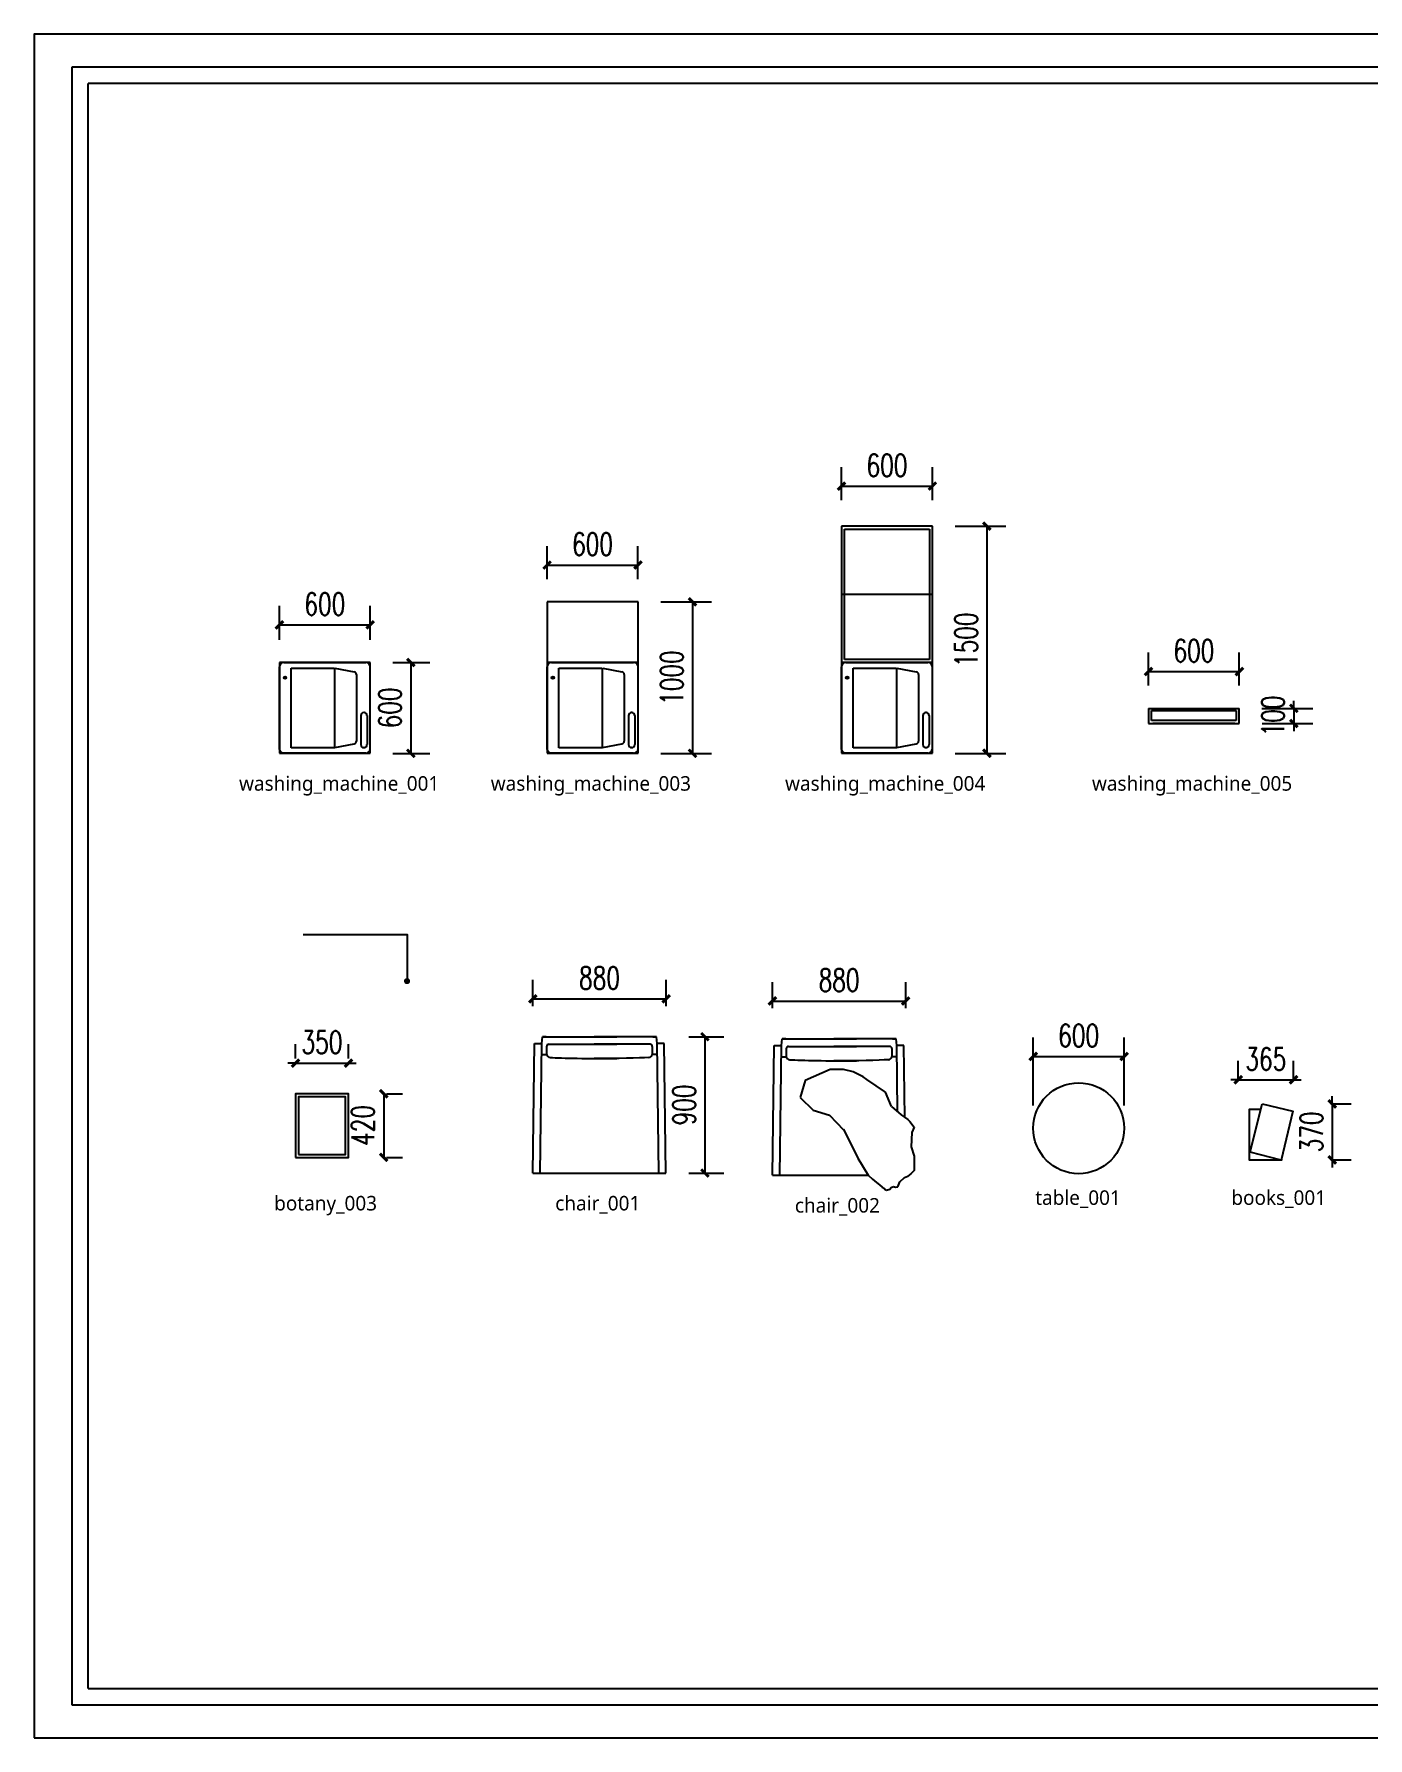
# Model space of a CAD drawing. Extents: x 96704 to 336282, y 34580 to 122302.
# Drawn here: x 118208 to 127016, y 56699 to 67947 of the extents above; entities that cross this region are included whole.
import ezdxf

# ---------------------------------------------------------------- set-up
doc = ezdxf.new("R2010")
doc.units = 0
doc.header["$LTSCALE"] = 1000
doc.header["$MEASUREMENT"] = 0
doc.linetypes.add('DASHED', pattern=[0.75, 0.5, -0.25])
for name, color, linetype in [('A-WINDOW-门窗', 153, 'Continuous'), ('DIM_SYMB', 3, 'Continuous'), ('PM-家具', 146, 'Continuous'), ('PUB_DIM', 3, 'Continuous')]:
    doc.layers.add(name, color=color, linetype=linetype)
doc.styles.add('_TCH_DIM_T3', font='SIMPLEX', dxfattribs={"width": 0.705882, "bigfont": 'GBCBIG'})
doc.styles.get("Standard").update_dxf_attribs({"font": 'gbenor.shx', "bigfont": 'gbcbig.shx'})
doc.dimstyles.new('_TCH_ARCH&&50', dxfattribs={"dimtxt": 148.75, "dimasz": 50, "dimexe": 125, "dimexo": 150, "dimgap": 63.125, "dimtad": 1, "dimdec": 0, "dimzin": 0, "dimdsep": 46, "dimtxsty": '_TCH_DIM_T3', "dimblk": 'ARCHTICK', "dimcen": 0.09, "dimclrt": 7, "dimazin": 2, "dimtfac": 1, "dimtdec": 0, "dimtix": 1, "dimtmove": 2, "dimatfit": 3, "dimfxl": 50, "dimtolj": 1, "dimtzin": 0, "dimarcsym": 0})

# ---------------------------------------------------------------- blocks, each defined once
blk = doc.blocks.new('阳台图框')
at = {"color": 251}
for p, q in [((25027, 17757), (372, 17757)), ((372, 17757), (372, 493)), ((372, 493), (25027, 493))]:
    blk.add_line(p, q, dxfattribs=at)
for p, q in [((24853, 17583), (546, 17583)), ((546, 667), (546, 17583)), ((546, 667), (24853, 667))]:
    blk.add_line(p, q)
blk.add_lwpolyline([(-25, 145), (25375, 145), (25375, 18105), (-25, 18105)], close=True)
blk = doc.blocks.new('_ArchTick')
at = {"color": 0, "linetype": 'ByBlock', "const_width": 0.4}
blk.add_lwpolyline([(-0.5, -0.5), (0.5, 0.5)], dxfattribs=at)
blk = doc.blocks.new('*D56')
at = {"layer": 'Defpoints', "color": 0, "transparency": 16777216}
for p in [(120428, 64047), (119828, 63799), (120428, 63799)]:
    blk.add_point(p, dxfattribs=at)
at = {"layer": 'PM-家具', "color": 0, "lineweight": -2, "transparency": 16777216}
for p, q in [((119828, 63949), (119828, 64172)), ((120428, 63949), (120428, 64172)), ((119828, 64047), (120428, 64047))]:
    blk.add_line(p, q, dxfattribs=at)
at = {"layer": 'PM-家具', "color": 0, "lineweight": -2, "transparency": 16777216, "xscale": 50, "yscale": 50, "zscale": 50, "rotation": 180}
blk.add_blockref('_ArchTick', (119828, 64047), dxfattribs=at)
at = {"layer": 'PM-家具', "color": 0, "lineweight": -2, "transparency": 16777216, "xscale": 50, "yscale": 50, "zscale": 50}
blk.add_blockref('_ArchTick', (120428, 64047), dxfattribs=at)
at = {"layer": 'PM-家具', "color": 7, "transparency": 16777216, "insert": (120128, 64184), "char_height": 148.8, "attachment_point": 5, "style": '_TCH_DIM_T3'}
blk.add_mtext('\\A1;600', dxfattribs=at)
blk = doc.blocks.new('*D57')
at = {"layer": 'Defpoints', "color": 0, "transparency": 16777216}
for p in [(120428, 63799), (120428, 63199), (120696, 63199)]:
    blk.add_point(p, dxfattribs=at)
at = {"layer": 'PM-家具', "color": 0, "lineweight": -2, "transparency": 16777216}
for p, q in [((120578, 63799), (120821, 63799)), ((120696, 63799), (120696, 63199)), ((120578, 63199), (120821, 63199))]:
    blk.add_line(p, q, dxfattribs=at)
at = {"layer": 'PM-家具', "color": 0, "lineweight": -2, "transparency": 16777216, "xscale": 50, "yscale": 50, "zscale": 50}
for p, rotation in [((120696, 63799), 90), ((120696, 63199), 270)]:
    blk.add_blockref('_ArchTick', p, dxfattribs=dict(at, rotation=rotation))
at = {"layer": 'PM-家具', "color": 7, "transparency": 16777216, "insert": (120558, 63499), "char_height": 148.8, "attachment_point": 5, "rotation": 90, "style": '_TCH_DIM_T3'}
blk.add_mtext('\\A1;600', dxfattribs=at)
blk = doc.blocks.new('*D53')
at = {"layer": 'Defpoints', "color": 0, "transparency": 16777216}
for p in [(122196, 64442), (121596, 64199), (122196, 64199)]:
    blk.add_point(p, dxfattribs=at)
at = {"layer": 'PUB_DIM', "color": 0, "lineweight": -2, "transparency": 16777216}
for p, q in [((121596, 64349), (121596, 64567)), ((122196, 64349), (122196, 64567)), ((121596, 64442), (122196, 64442))]:
    blk.add_line(p, q, dxfattribs=at)
at = {"layer": 'PUB_DIM', "color": 0, "lineweight": -2, "transparency": 16777216, "xscale": 50, "yscale": 50, "zscale": 50, "rotation": 180}
blk.add_blockref('_ArchTick', (121596, 64442), dxfattribs=at)
at = {"layer": 'PUB_DIM', "color": 0, "lineweight": -2, "transparency": 16777216, "xscale": 50, "yscale": 50, "zscale": 50}
blk.add_blockref('_ArchTick', (122196, 64442), dxfattribs=at)
at = {"layer": 'PUB_DIM', "color": 7, "transparency": 16777216, "insert": (121896, 64580), "char_height": 148.8, "attachment_point": 5, "style": '_TCH_DIM_T3'}
blk.add_mtext('\\A1;600', dxfattribs=at)
blk = doc.blocks.new('*D16')
at = {"layer": 'Defpoints', "color": 0, "transparency": 16777216}
for p in [(122196, 64199), (122196, 63199), (122556, 63199)]:
    blk.add_point(p, dxfattribs=at)
at = {"layer": 'PM-家具', "color": 0, "lineweight": -2, "transparency": 16777216}
for p, q in [((122346, 64199), (122681, 64199)), ((122556, 64199), (122556, 63199)), ((122346, 63199), (122681, 63199))]:
    blk.add_line(p, q, dxfattribs=at)
at = {"layer": 'PM-家具', "color": 0, "lineweight": -2, "transparency": 16777216, "xscale": 50, "yscale": 50, "zscale": 50}
for p, rotation in [((122556, 64199), 90), ((122556, 63199), 270)]:
    blk.add_blockref('_ArchTick', p, dxfattribs=dict(at, rotation=rotation))
at = {"layer": 'PM-家具', "color": 7, "transparency": 16777216, "insert": (122419, 63699), "char_height": 148.8, "attachment_point": 5, "rotation": 90, "style": '_TCH_DIM_T3'}
blk.add_mtext('\\A1;1000', dxfattribs=at)
blk = doc.blocks.new('*D17')
at = {"layer": 'Defpoints', "color": 0, "transparency": 16777216}
for p in [(124140, 64963), (123540, 64720), (124140, 64720)]:
    blk.add_point(p, dxfattribs=at)
at = {"layer": 'PUB_DIM', "color": 0, "lineweight": -2, "transparency": 16777216}
for p, q in [((123540, 64870), (123540, 65088)), ((124140, 64870), (124140, 65088)), ((123540, 64963), (124140, 64963))]:
    blk.add_line(p, q, dxfattribs=at)
at = {"layer": 'PUB_DIM', "color": 0, "lineweight": -2, "transparency": 16777216, "xscale": 50, "yscale": 50, "zscale": 50, "rotation": 180}
blk.add_blockref('_ArchTick', (123540, 64963), dxfattribs=at)
at = {"layer": 'PUB_DIM', "color": 0, "lineweight": -2, "transparency": 16777216, "xscale": 50, "yscale": 50, "zscale": 50}
blk.add_blockref('_ArchTick', (124140, 64963), dxfattribs=at)
at = {"layer": 'PUB_DIM', "color": 7, "transparency": 16777216, "insert": (123840, 65100), "char_height": 148.8, "attachment_point": 5, "style": '_TCH_DIM_T3'}
blk.add_mtext('\\A1;600', dxfattribs=at)
blk = doc.blocks.new('*D18')
at = {"layer": 'Defpoints', "color": 0, "transparency": 16777216}
for p in [(124140, 64699), (124140, 63199), (124500, 63199)]:
    blk.add_point(p, dxfattribs=at)
at = {"layer": 'PUB_DIM', "color": 0, "lineweight": -2, "transparency": 16777216}
for p, q in [((124290, 64699), (124625, 64699)), ((124500, 64699), (124500, 63199)), ((124290, 63199), (124625, 63199))]:
    blk.add_line(p, q, dxfattribs=at)
at = {"layer": 'PUB_DIM', "color": 0, "lineweight": -2, "transparency": 16777216, "xscale": 50, "yscale": 50, "zscale": 50}
for p, rotation in [((124500, 64699), 90), ((124500, 63199), 270)]:
    blk.add_blockref('_ArchTick', p, dxfattribs=dict(at, rotation=rotation))
at = {"layer": 'PUB_DIM', "color": 7, "transparency": 16777216, "insert": (124363, 63949), "char_height": 148.8, "attachment_point": 5, "rotation": 90, "style": '_TCH_DIM_T3'}
blk.add_mtext('\\A1;1500', dxfattribs=at)
blk = doc.blocks.new('*D22')
at = {"layer": 'Defpoints', "color": 0, "transparency": 16777216}
for p in [(122382, 61578), (121502, 61380), (122382, 61380)]:
    blk.add_point(p, dxfattribs=at)
at = {"layer": 'PUB_DIM', "color": 0, "lineweight": -2, "transparency": 16777216}
for p, q in [((121502, 61530), (121502, 61703)), ((122382, 61530), (122382, 61703)), ((121502, 61578), (122382, 61578))]:
    blk.add_line(p, q, dxfattribs=at)
at = {"layer": 'PUB_DIM', "color": 0, "lineweight": -2, "transparency": 16777216, "xscale": 50, "yscale": 50, "zscale": 50, "rotation": 180}
blk.add_blockref('_ArchTick', (121502, 61578), dxfattribs=at)
at = {"layer": 'PUB_DIM', "color": 0, "lineweight": -2, "transparency": 16777216, "xscale": 50, "yscale": 50, "zscale": 50}
blk.add_blockref('_ArchTick', (122382, 61578), dxfattribs=at)
at = {"layer": 'PUB_DIM', "color": 7, "transparency": 16777216, "insert": (121942, 61716), "char_height": 148.8, "attachment_point": 5, "style": '_TCH_DIM_T3'}
blk.add_mtext('\\A1;880', dxfattribs=at)
blk = doc.blocks.new('*D23')
at = {"layer": 'Defpoints', "color": 0, "transparency": 16777216}
for p in [(122382, 61328), (122382, 60428), (122638, 60428)]:
    blk.add_point(p, dxfattribs=at)
at = {"layer": 'PUB_DIM', "color": 0, "lineweight": -2, "transparency": 16777216}
for p, q in [((122532, 61328), (122763, 61328)), ((122638, 61328), (122638, 60428)), ((122532, 60428), (122763, 60428))]:
    blk.add_line(p, q, dxfattribs=at)
at = {"layer": 'PUB_DIM', "color": 0, "lineweight": -2, "transparency": 16777216, "xscale": 50, "yscale": 50, "zscale": 50}
for p, rotation in [((122638, 61328), 90), ((122638, 60428), 270)]:
    blk.add_blockref('_ArchTick', p, dxfattribs=dict(at, rotation=rotation))
at = {"layer": 'PUB_DIM', "color": 7, "transparency": 16777216, "insert": (122501, 60878), "char_height": 148.8, "attachment_point": 5, "rotation": 90, "style": '_TCH_DIM_T3'}
blk.add_mtext('\\A1;900', dxfattribs=at)
blk = doc.blocks.new('*D55')
at = {"layer": 'Defpoints', "color": 0, "transparency": 16777216}
for p in [(125406, 61198), (124806, 60724), (125406, 60724)]:
    blk.add_point(p, dxfattribs=at)
at = {"layer": 'PUB_DIM', "color": 0, "lineweight": -2, "transparency": 16777216}
for p, q in [((124806, 60874), (124806, 61323)), ((125406, 60874), (125406, 61323)), ((124806, 61198), (125406, 61198))]:
    blk.add_line(p, q, dxfattribs=at)
at = {"layer": 'PUB_DIM', "color": 0, "lineweight": -2, "transparency": 16777216, "xscale": 50, "yscale": 50, "zscale": 50, "rotation": 180}
blk.add_blockref('_ArchTick', (124806, 61198), dxfattribs=at)
at = {"layer": 'PUB_DIM', "color": 0, "lineweight": -2, "transparency": 16777216, "xscale": 50, "yscale": 50, "zscale": 50}
blk.add_blockref('_ArchTick', (125406, 61198), dxfattribs=at)
at = {"layer": 'PUB_DIM', "color": 7, "transparency": 16777216, "insert": (125106, 61336), "char_height": 148.8, "attachment_point": 5, "style": '_TCH_DIM_T3'}
blk.add_mtext('\\A1;600', dxfattribs=at)
blk = doc.blocks.new('*D24')
at = {"layer": 'Defpoints', "color": 0, "transparency": 16777216}
for p in [(123964, 61564), (123084, 61366), (123964, 61366)]:
    blk.add_point(p, dxfattribs=at)
at = {"layer": 'PUB_DIM', "color": 0, "lineweight": -2, "transparency": 16777216}
for p, q in [((123084, 61516), (123084, 61689)), ((123964, 61516), (123964, 61689)), ((123084, 61564), (123964, 61564))]:
    blk.add_line(p, q, dxfattribs=at)
at = {"layer": 'PUB_DIM', "color": 0, "lineweight": -2, "transparency": 16777216, "xscale": 50, "yscale": 50, "zscale": 50, "rotation": 180}
blk.add_blockref('_ArchTick', (123084, 61564), dxfattribs=at)
at = {"layer": 'PUB_DIM', "color": 0, "lineweight": -2, "transparency": 16777216, "xscale": 50, "yscale": 50, "zscale": 50}
blk.add_blockref('_ArchTick', (123964, 61564), dxfattribs=at)
at = {"layer": 'PUB_DIM', "color": 7, "transparency": 16777216, "insert": (123524, 61702), "char_height": 148.8, "attachment_point": 5, "style": '_TCH_DIM_T3'}
blk.add_mtext('\\A1;880', dxfattribs=at)
blk = doc.blocks.new('6567678855')
at = {"linetype": 'Continuous', "ltscale": 15}
for p, q in [((-153530, -66544), (-153519, -65688)), ((-153519, -65688), (-153472, -65688)), ((-153483, -66544), (-153472, -65688)), ((-153472, -65688), (-153468, -65644)), ((-153443, -65644), (-153468, -65644)), ((-153468, -65644), (-152976, -65644)), ((-152714, -65644), (-153126, -65644)), ((-152739, -65644), (-152714, -65644)), ((-152710, -65688), (-152714, -65644)), ((-152663, -65688), (-152710, -65688)), ((-152705, -66125), (-152710, -65688)), ((-152657, -66163), (-152663, -65688)), ((-153474, -65762), (-153440, -65762)), ((-153440, -65709), (-153440, -65762)), ((-153425, -65694), (-152976, -65694)), ((-152757, -65694), (-153126, -65694)), ((-152742, -65709), (-152742, -65762)), ((-152708, -65762), (-152742, -65762)), ((-153151, -65846), (-153314, -65919)), ((-153061, -65846), (-153151, -65846)), ((-152997, -65863), (-153061, -65846)), ((-152932, -65895), (-152997, -65863)), ((-152907, -65912), (-152932, -65895)), ((-152784, -65996), (-152907, -65912)), ((-153314, -65919), (-153349, -66031)), ((-152745, -66091), (-152784, -65996)), ((-153349, -66031), (-153263, -66116)), ((-153263, -66116), (-153155, -66149)), ((-152745, -66091), (-152681, -66145)), ((-153155, -66149), (-153062, -66244)), ((-153061, -66240), (-152967, -66433)), ((-152681, -66145), (-152638, -66177)), ((-152638, -66177), (-152624, -66191)), ((-152624, -66191), (-152596, -66228)), ((-152596, -66228), (-152610, -66263)), ((-152610, -66263), (-152614, -66358)), ((-152614, -66358), (-152596, -66419)), ((-152967, -66433), (-152900, -66544)), ((-152596, -66419), (-152596, -66479)), ((-153531, -66544), (-152900, -66544)), ((-152900, -66544), (-152870, -66571)), ((-152870, -66571), (-152843, -66592)), ((-152690, -66589), (-152658, -66560)), ((-152658, -66560), (-152637, -66551)), ((-152618, -66536), (-152637, -66551)), ((-152596, -66513), (-152618, -66536)), ((-152596, -66479), (-152596, -66513)), ((-152843, -66592), (-152825, -66609)), ((-152825, -66609), (-152807, -66623)), ((-152807, -66623), (-152792, -66633)), ((-152792, -66633), (-152786, -66639)), ((-152786, -66639), (-152778, -66644)), ((-152778, -66644), (-152757, -66636)), ((-152757, -66636), (-152747, -66626)), ((-152747, -66626), (-152732, -66620)), ((-152732, -66620), (-152718, -66623)), ((-152718, -66623), (-152702, -66622)), ((-152702, -66622), (-152690, -66589))]:
    blk.add_line(p, q, dxfattribs=at)
for centre, radius, start, end in [((-153425, -65709), 15, 90, 180), ((-153413, -65755), 27.5, 195.4224, 260.8747), ((-152769, -65755), 27.5, 279.1253, 344.5776), ((-152757, -65709), 15, 0, 90)]:
    blk.add_arc(centre, radius, start, end, dxfattribs=at)
blk.add_ellipse((-152977, -65777), major_axis=(-487, 0), ratio=0.025641, start_param=0.439784, end_param=1.572194, dxfattribs=at)
at = {"linetype": 'Continuous', "ltscale": 15, "extrusion": (0, 0, -1)}
blk.add_ellipse((-153126, -65777), major_axis=(399, 0), ratio=0.031305, start_param=0.439579, end_param=1.571989, dxfattribs=at)
blk = doc.blocks.new('*D25')
at = {"layer": 'Defpoints', "color": 0, "transparency": 16777216}
for p in [(126167, 63739), (125567, 63496), (126167, 63496)]:
    blk.add_point(p, dxfattribs=at)
at = {"layer": 'PUB_DIM', "color": 0, "lineweight": -2, "transparency": 16777216}
for p, q in [((125567, 63646), (125567, 63864)), ((126167, 63646), (126167, 63864)), ((125567, 63739), (126167, 63739))]:
    blk.add_line(p, q, dxfattribs=at)
at = {"layer": 'PUB_DIM', "color": 0, "lineweight": -2, "transparency": 16777216, "xscale": 50, "yscale": 50, "zscale": 50, "rotation": 180}
blk.add_blockref('_ArchTick', (125567, 63739), dxfattribs=at)
at = {"layer": 'PUB_DIM', "color": 0, "lineweight": -2, "transparency": 16777216, "xscale": 50, "yscale": 50, "zscale": 50}
blk.add_blockref('_ArchTick', (126167, 63739), dxfattribs=at)
at = {"layer": 'PUB_DIM', "color": 7, "transparency": 16777216, "insert": (125867, 63876), "char_height": 148.8, "attachment_point": 5, "style": '_TCH_DIM_T3'}
blk.add_mtext('\\A1;600', dxfattribs=at)
blk = doc.blocks.new('*D26')
at = {"layer": 'Defpoints', "color": 0, "transparency": 16777216}
for p in [(126166, 63496), (126167, 63396), (126527, 63396)]:
    blk.add_point(p, dxfattribs=at)
at = {"layer": 'PUB_DIM', "color": 0, "lineweight": -2, "transparency": 16777216}
for p, q in [((126316, 63496), (126652, 63496)), ((126527, 63496), (126527, 63546)), ((126527, 63496), (126527, 63396)), ((126317, 63396), (126652, 63396)), ((126527, 63396), (126527, 63346))]:
    blk.add_line(p, q, dxfattribs=at)
at = {"layer": 'PUB_DIM', "color": 0, "lineweight": -2, "transparency": 16777216, "xscale": 50, "yscale": 50, "zscale": 50}
for p, rotation in [((126527, 63496), 270), ((126527, 63396), 90)]:
    blk.add_blockref('_ArchTick', p, dxfattribs=dict(at, rotation=rotation))
at = {"layer": 'PUB_DIM', "color": 7, "transparency": 16777216, "insert": (126389, 63446), "char_height": 148.8, "attachment_point": 5, "rotation": 90, "style": '_TCH_DIM_T3'}
blk.add_mtext('\\A1;100', dxfattribs=at)
blk = doc.blocks.new('*D27')
at = {"layer": 'Defpoints', "color": 0, "transparency": 16777216}
for p in [(126525, 61044), (126160, 60885), (126525, 60885)]:
    blk.add_point(p, dxfattribs=at)
at = {"layer": 'PUB_DIM', "color": 0, "lineweight": -2, "transparency": 16777216}
for p, q in [((126160, 61035), (126160, 61169)), ((126525, 61035), (126525, 61169)), ((126160, 61044), (126110, 61044)), ((126160, 61044), (126525, 61044)), ((126525, 61044), (126575, 61044))]:
    blk.add_line(p, q, dxfattribs=at)
at = {"layer": 'PUB_DIM', "color": 0, "lineweight": -2, "transparency": 16777216, "xscale": 50, "yscale": 50, "zscale": 50}
blk.add_blockref('_ArchTick', (126160, 61044), dxfattribs=at)
at = {"layer": 'PUB_DIM', "color": 0, "lineweight": -2, "transparency": 16777216, "xscale": 50, "yscale": 50, "zscale": 50, "rotation": 180}
blk.add_blockref('_ArchTick', (126525, 61044), dxfattribs=at)
at = {"layer": 'PUB_DIM', "color": 7, "transparency": 16777216, "insert": (126342, 61181), "char_height": 148.8, "attachment_point": 5, "style": '_TCH_DIM_T3'}
blk.add_mtext('\\A1;365', dxfattribs=at)
blk = doc.blocks.new('*D28')
at = {"layer": 'Defpoints', "color": 0, "transparency": 16777216}
for p in [(126621, 60885), (126621, 60515), (126781, 60515)]:
    blk.add_point(p, dxfattribs=at)
at = {"layer": 'PUB_DIM', "color": 0, "lineweight": -2, "transparency": 16777216}
for p, q in [((126771, 60885), (126906, 60885)), ((126781, 60885), (126781, 60935)), ((126781, 60885), (126781, 60515)), ((126771, 60515), (126906, 60515)), ((126781, 60515), (126781, 60465))]:
    blk.add_line(p, q, dxfattribs=at)
at = {"layer": 'PUB_DIM', "color": 0, "lineweight": -2, "transparency": 16777216, "xscale": 50, "yscale": 50, "zscale": 50}
for p, rotation in [((126781, 60885), 270), ((126781, 60515), 90)]:
    blk.add_blockref('_ArchTick', p, dxfattribs=dict(at, rotation=rotation))
at = {"layer": 'PUB_DIM', "color": 7, "transparency": 16777216, "insert": (126643, 60700), "char_height": 148.8, "attachment_point": 5, "rotation": 90, "style": '_TCH_DIM_T3'}
blk.add_mtext('\\A1;370', dxfattribs=at)
blk = doc.blocks.new('8768769898')
at = {"linetype": 'Continuous'}
blk.add_lwpolyline([(-148549, -66331), (-148348, -66379), (-148424, -66701), (-148630, -66649)], close=True, dxfattribs=at)
blk.add_lwpolyline([(-148422, -66690), (-148422, -66701), (-148634, -66701), (-148634, -66365), (-148558, -66365)], dxfattribs=at)
blk = doc.blocks.new('6756847687658')
at = {"linetype": 'Continuous', "ltscale": 15}
for p, q in [((-153307, -65931), (-153303, -65887)), ((-153278, -65887), (-153303, -65887)), ((-153303, -65887), (-152811, -65887)), ((-152549, -65887), (-152961, -65887)), ((-152574, -65887), (-152549, -65887)), ((-152545, -65931), (-152549, -65887)), ((-153365, -66787), (-153354, -65931)), ((-153354, -65931), (-153307, -65931)), ((-153318, -66787), (-153307, -65931)), ((-153309, -66005), (-153275, -66005)), ((-153275, -65952), (-153275, -66005)), ((-153260, -65937), (-152811, -65937)), ((-152592, -65937), (-152961, -65937)), ((-152577, -65952), (-152577, -66005)), ((-152543, -66005), (-152577, -66005)), ((-152498, -65931), (-152545, -65931)), ((-152534, -66787), (-152545, -65931)), ((-152487, -66787), (-152498, -65931)), ((-153366, -66787), (-152487, -66787))]:
    blk.add_line(p, q, dxfattribs=at)
for centre, radius, start, end in [((-153260, -65952), 15, 90, 180), ((-153248, -65998), 27.5, 195.4224, 260.8747), ((-152604, -65998), 27.5, 279.1253, 344.5776), ((-152592, -65952), 15, 0, 90)]:
    blk.add_arc(centre, radius, start, end, dxfattribs=at)
blk.add_ellipse((-152812, -66019), major_axis=(-487, 0), ratio=0.025641, start_param=0.439784, end_param=1.572194, dxfattribs=at)
at = {"linetype": 'Continuous', "ltscale": 15, "extrusion": (0, 0, -1)}
blk.add_ellipse((-152961, -66019), major_axis=(399, 0), ratio=0.031305, start_param=0.439579, end_param=1.571989, dxfattribs=at)
blk = doc.blocks.new('*D34')
at = {"layer": 'Defpoints', "color": 0, "transparency": 16777216}
for p in [(120284, 61154), (119934, 61034), (120284, 61034)]:
    blk.add_point(p, dxfattribs=at)
at = {"layer": 'PUB_DIM', "color": 0, "lineweight": -2, "transparency": 16777216}
for p, q in [((119934, 61184), (119934, 61279)), ((120284, 61184), (120284, 61279)), ((119934, 61154), (119884, 61154)), ((119934, 61154), (120284, 61154)), ((120284, 61154), (120334, 61154))]:
    blk.add_line(p, q, dxfattribs=at)
at = {"layer": 'PUB_DIM', "color": 0, "lineweight": -2, "transparency": 16777216, "xscale": 50, "yscale": 50, "zscale": 50}
blk.add_blockref('_ArchTick', (119934, 61154), dxfattribs=at)
at = {"layer": 'PUB_DIM', "color": 0, "lineweight": -2, "transparency": 16777216, "xscale": 50, "yscale": 50, "zscale": 50, "rotation": 180}
blk.add_blockref('_ArchTick', (120284, 61154), dxfattribs=at)
at = {"layer": 'PUB_DIM', "color": 7, "transparency": 16777216, "insert": (120109, 61292), "char_height": 148.8, "attachment_point": 5, "style": '_TCH_DIM_T3'}
blk.add_mtext('\\A1;350', dxfattribs=at)
blk = doc.blocks.new('*D35')
at = {"layer": 'Defpoints', "color": 0, "transparency": 16777216}
for p in [(120385, 60952), (120385, 60532), (120517, 60532)]:
    blk.add_point(p, dxfattribs=at)
at = {"layer": 'PUB_DIM', "color": 0, "lineweight": -2, "transparency": 16777216}
for p, q in [((120517, 60952), (120517, 60532)), ((120535, 60952), (120642, 60952)), ((120535, 60532), (120642, 60532))]:
    blk.add_line(p, q, dxfattribs=at)
at = {"layer": 'PUB_DIM', "color": 0, "lineweight": -2, "transparency": 16777216, "xscale": 50, "yscale": 50, "zscale": 50}
for p, rotation in [((120517, 60952), 90), ((120517, 60532), 270)]:
    blk.add_blockref('_ArchTick', p, dxfattribs=dict(at, rotation=rotation))
at = {"layer": 'PUB_DIM', "color": 7, "transparency": 16777216, "insert": (120379, 60742), "char_height": 148.8, "attachment_point": 5, "rotation": 90, "style": '_TCH_DIM_T3'}
blk.add_mtext('\\A1;420', dxfattribs=at)

msp = doc.modelspace()

# ---------------------------------------------------------------- linework, layer by layer
at = {"linetype": 'Continuous'}
msp.add_line((123540, 63799.3), (123540, 63199.3), dxfattribs=at)
at = {"layer": 'A-WINDOW-门窗', "color": 250, "linetype": 'DASHED', "ltscale": 2}
msp.add_line((123540, 64249.5), (124140, 64249.5), dxfattribs=at)
at = {"layer": 'A-WINDOW-门窗', "color": 9}
for p, q in [((123569.1, 63799.6), (124110.9, 63799.6)), ((119828.2, 63228.6), (119828.2, 63770.4)), ((121596.3, 63228.6), (121596.3, 63770.4)), ((122196.3, 63228.7), (122196.3, 63770.4)), ((123539.8, 63228.6), (123539.8, 63770.4)), ((124139.9, 63228.7), (124139.9, 63770.4)), ((120399.2, 63199.3), (119857.5, 63199.3)), ((124110.9, 63199.3), (123569.1, 63199.3))]:
    msp.add_line(p, q, dxfattribs=at)
at = {"layer": 'A-WINDOW-门窗', "color": 250, "linetype": 'DASHED', "ltscale": 2}
for points in [[(123560, 64679.3), (124120, 64679.3), (124120, 63819.3), (123560, 63819.3)], [(125586.5, 63482.1), (126146.5, 63482.1), (126146.5, 63415.7), (125586.5, 63415.7)]]:
    msp.add_lwpolyline(points, close=True, dxfattribs=at)
at = {"layer": 'A-WINDOW-门窗', "color": 9}
for centre, major_axis, start_param, end_param in [((123577, 63698.5), (5.87, 5.87), 1.5707963, 7.8539816), ((124110.5, 63228.7), (-20.7, 20.7), 2.3561947, 3.926991)]:
    msp.add_ellipse(centre, major_axis=major_axis, ratio=1, start_param=start_param, end_param=end_param, dxfattribs=at)
at = {"layer": 'A-WINDOW-门窗', "color": 9, "extrusion": (0, 0, -1)}
msp.add_ellipse((123569.1, 63228.7), major_axis=(-20.7, -20.7), ratio=1, start_param=-0.785398, end_param=0.7853983, dxfattribs=at)
at = {"layer": 'DIM_SYMB'}
msp.add_lwpolyline([(119984.5, 62003.1), (120670.8, 62003.1), (120670.8, 61695.2)], dxfattribs=at)
at = {"layer": 'DIM_SYMB', "const_width": 20}
msp.add_lwpolyline([(120670.8, 61705.2, 1), (120670.8, 61685.2, 1)], format="xyb", close=True, dxfattribs=at)
at = {"layer": 'PM-家具'}
for p, q in [((123540, 64699.3), (123540, 63199.3)), ((124140, 64699.3), (123540, 64699.3)), ((124140, 63199.3), (124140, 64699.3)), ((121596.5, 64199.3), (121596.5, 63199.3)), ((122196.5, 64199.3), (121596.5, 64199.3)), ((122196.5, 63199.3), (122196.5, 64199.3)), ((119828.4, 63799.3), (119828.4, 63199.3)), ((120428.4, 63799.3), (119828.4, 63799.3)), ((120428.4, 63199.3), (120428.4, 63799.3)), ((121596.5, 63799.3), (121596.5, 63199.3)), ((122196.5, 63799.3), (121596.5, 63799.3)), ((121625.6, 63799.6), (122167.3, 63799.6)), ((122196.5, 63199.3), (122196.5, 63799.3)), ((124140, 63799.3), (123540, 63799.3)), ((124140, 63199.3), (124140, 63799.3)), ((125566.5, 63495.7), (125566.5, 63395.7)), ((125566.5, 63495.7), (125566.5, 63395.7)), ((125566.5, 63495.7), (126166.5, 63495.7)), ((126166.4, 63425.1), (126166.4, 63495.7)), ((126166.5, 63395.7), (126166.5, 63495.7)), ((125566.5, 63395.7), (126166.5, 63395.7)), ((125566.5, 63395.7), (126166.5, 63395.7)), ((126137.4, 63395.7), (125595.6, 63395.7)), ((119828.4, 63199.3), (120428.4, 63199.3)), ((121596.5, 63199.3), (122196.5, 63199.3)), ((121596.5, 63199.3), (122196.5, 63199.3)), ((122167.3, 63199.3), (121625.6, 63199.3)), ((123540, 63199.3), (124140, 63199.3)), ((123540, 63199.3), (124140, 63199.3))]:
    msp.add_line(p, q, dxfattribs=at)
at = {"layer": 'PM-家具', "color": 251}
for p, q in [((119857.5, 63799.6), (120399.2, 63799.6)), ((119904.7, 63236.4), (119904.7, 63762.2)), ((119904.7, 63762.2), (120191.1, 63762.2)), ((120191.9, 63762.2), (120191.9, 63236.4)), ((120194.7, 63761.9), (120321.6, 63737.8)), ((120337.4, 63718.6), (120337.4, 63280.2)), ((120428.2, 63228.7), (120428.2, 63770.4)), ((121672.8, 63236.4), (121672.8, 63762.2)), ((121672.8, 63762.2), (121959.2, 63762.2)), ((121960, 63762.2), (121960, 63236.4)), ((121962.8, 63761.9), (122089.7, 63737.8)), ((122105.5, 63718.6), (122105.5, 63280.2)), ((123616.3, 63236.4), (123616.3, 63762.2)), ((123616.3, 63762.2), (123902.8, 63762.2)), ((123903.6, 63762.2), (123903.6, 63236.4)), ((123906.4, 63761.9), (124033.2, 63737.8)), ((124049, 63718.6), (124049, 63280.2)), ((120365.9, 63448.5), (120365.9, 63256.3)), ((120387.2, 63467.9), (120385.6, 63467.9)), ((120406.8, 63448.5), (120406.8, 63256.3)), ((122134, 63448.5), (122134, 63256.3)), ((122155.3, 63467.9), (122153.7, 63467.9)), ((122174.9, 63448.5), (122174.9, 63256.3)), ((124077.6, 63448.5), (124077.6, 63256.3)), ((124098.9, 63467.9), (124097.2, 63467.9)), ((124118.4, 63448.5), (124118.4, 63256.3)), ((120190.1, 63236.4), (119904.7, 63236.4)), ((120193.7, 63236.7), (120321.6, 63261.2)), ((120387.2, 63236.7), (120385.6, 63236.7)), ((121958.1, 63236.4), (121672.8, 63236.4)), ((121961.8, 63236.7), (122089.7, 63261.2)), ((122155.3, 63236.7), (122153.7, 63236.7)), ((123901.7, 63236.4), (123616.3, 63236.4)), ((123905.3, 63236.7), (124033.2, 63261.2)), ((124098.9, 63236.7), (124097.2, 63236.7))]:
    msp.add_line(p, q, dxfattribs=at)
at = {"layer": 'PM-家具'}
msp.add_lwpolyline([(119933.6, 60531.5), (120283.6, 60531.5), (120283.6, 60951.5), (119933.6, 60951.5)], close=True, dxfattribs=at)
at = {"layer": 'PM-家具', "color": 251}
msp.add_lwpolyline([(119953.6, 60551.5), (120263.6, 60551.5), (120263.6, 60931.5), (119953.6, 60931.5)], close=True, dxfattribs=at)
at = {"layer": 'PM-家具'}
msp.add_circle((125106.1, 60724.1), 300, dxfattribs=at)
at = {"layer": 'PM-家具', "color": 251}
for centre, major_axis, start_param, end_param in [((119857.5, 63770.3), (-20.7, 20.7), -0.785398, 0.7853983), ((120398.9, 63770.4), (20.7, 20.7), 5.4977873, 7.0685836), ((123569.1, 63770.3), (-20.7, 20.7), -0.785398, 0.7853983), ((119865.3, 63698.5), (5.87, 5.87), 1.5707963, 7.8539816), ((120317.5, 63718.7), (-13.8, 13.8), 3.9269909, 5.3100507), ((121633.4, 63698.5), (5.87, 5.87), 1.5707963, 7.8539816), ((122085.6, 63718.7), (-13.8, 13.8), 3.9269909, 5.3100507), ((124029.2, 63718.7), (-13.8, 13.8), 3.9269909, 5.3100507), ((120385.2, 63448.5), (-13.8, 13.8), -0.785398, 0.7853983), ((120386.9, 63448.5), (-13.8, 13.8), 3.9269909, 5.4977872), ((122153.3, 63448.5), (-13.8, 13.8), -0.785398, 0.7853983), ((122155, 63448.5), (-13.8, 13.8), 3.9269909, 5.4977872), ((124096.9, 63448.5), (-13.8, 13.8), -0.785398, 0.7853983), ((124098.5, 63448.5), (-13.8, 13.8), 3.9269909, 5.4977872), ((120189.8, 63256), (13.8, 13.8), 3.9269909, 4.1099226), ((120317.5, 63280.3), (13.8, 13.8), 4.1176752, 5.4977872), ((120385.2, 63256.3), (-13.8, 13.8), 0.7853983, 2.3561945), ((120386.9, 63256.3), (13.8, 13.8), 3.9269909, 5.4977871), ((120398.9, 63228.7), (-20.7, 20.7), 2.3561947, 3.926991), ((121957.9, 63256), (13.8, 13.8), 3.9269909, 4.1099226), ((122085.6, 63280.3), (13.8, 13.8), 4.1176752, 5.4977872), ((122153.3, 63256.3), (-13.8, 13.8), 0.7853983, 2.3561945), ((122155, 63256.3), (13.8, 13.8), 3.9269909, 5.4977871), ((123901.4, 63256), (13.8, 13.8), 3.9269909, 4.1099226), ((124029.2, 63280.3), (13.8, 13.8), 4.1176752, 5.4977872), ((124096.9, 63256.3), (-13.8, 13.8), 0.7853983, 2.3561945), ((124098.5, 63256.3), (13.8, 13.8), 3.9269909, 5.4977871)]:
    msp.add_ellipse(centre, major_axis=major_axis, ratio=1, start_param=start_param, end_param=end_param, dxfattribs=at)
at = {"layer": 'PM-家具'}
for centre, major_axis, start_param, end_param in [((121625.6, 63770.3), (-20.7, 20.7), -0.785398, 0.7853983), ((122167, 63770.4), (20.7, 20.7), 5.4977873, 7.0685836), ((124110.5, 63770.4), (20.7, 20.7), 5.4977873, 7.0685836), ((122167, 63228.7), (-20.7, 20.7), 2.3561947, 3.926991)]:
    msp.add_ellipse(centre, major_axis=major_axis, ratio=1, start_param=start_param, end_param=end_param, dxfattribs=at)
at = {"layer": 'PM-家具', "color": 251, "extrusion": (0, 0, -1)}
msp.add_ellipse((119857.5, 63228.7), major_axis=(-20.7, -20.7), ratio=1, start_param=-0.785398, end_param=0.7853983, dxfattribs=at)
at = {"layer": 'PM-家具', "extrusion": (0, 0, -1)}
msp.add_ellipse((121625.6, 63228.7), major_axis=(-20.7, -20.7), ratio=1, start_param=-0.785398, end_param=0.7853983, dxfattribs=at)

# ---------------------------------------------------------------- block references
at = {"xscale": 0.6263055771723246, "yscale": 0.6263055771723246, "zscale": 0.6263055771723246}
msp.add_blockref('阳台图框', (118223.6, 56608.1), dxfattribs=at)
at = {"layer": 'PM-家具'}
for name, p in [('6756847687658', (274867.7, 127215.2)), ('6567678855', (276615, 126958.5)), ('8768769898', (274867.7, 127215.2))]:
    msp.add_blockref(name, p, dxfattribs=at)

# ---------------------------------------------------------------- texts
at = {"layer": 'DIM_SYMB', "color": 7, "char_height": 96, "width": 745.875, "attachment_point": 1}
for s, insert in [('{\\fMicrosoft YaHei|b0|i0|c134|p34;washing_machine_001}', (119561.6, 63048.4)), ('{\\fMicrosoft YaHei|b0|i0|c134|p34;washing_machine_003}', (121223.9, 63048.4)), ('{\\fMicrosoft YaHei|b0|i0|c134|p34;washing_machine_004}', (123167.4, 63048.4)), ('{\\fMicrosoft YaHei|b0|i0|c134|p34;washing_machine_005}', (125194, 63048.4)), ('{\\fMicrosoft YaHei|b0|i0|c134|p34;table_001}', (124819.1, 60314.1)), ('{\\fMicrosoft YaHei|b0|i0|c134|p34;books_001}', (126114.7, 60314.1)), ('{\\fMicrosoft YaHei|b0|i0|c134|p34;botany_003}', (119793.7, 60277.3)), ('{\\fMicrosoft YaHei|b0|i0|c134|p34;chair_001}', (121649.7, 60277.3)), ('{\\fMicrosoft YaHei|b0|i0|c134|p34;chair_002}', (123232.1, 60263.2))]:
    msp.add_mtext(s, dxfattribs=dict(at, insert=insert))

# ---------------------------------------------------------------- dimensions: what is measured, and where the dimension line sits
at = {"layer": 'PM-家具'}
dim = msp.add_linear_dim(base=(120428.4, 64046.7), p1=(119828.4, 63799.3), p2=(120428.4, 63799.3), text='600', dimstyle='_TCH_ARCH&&50', dxfattribs=at)
dim.commit()
dim.dimension.update_dxf_attribs({"geometry": '*D56', "text_midpoint": (120128.4, 64184.2)})
for base, p1, p2, picture, middle in [((122556.5, 63199.3), (122196.5, 64199.3), (122196.5, 63199.3), '*D16', (122419, 63699.3)), ((120696, 63199.3), (120428.4, 63799.3), (120428.4, 63199.3), '*D57', (120558.5, 63499.3))]:
    dim = msp.add_linear_dim(base=base, p1=p1, p2=p2, angle=90, dimstyle='_TCH_ARCH&&50', dxfattribs=at)
    dim.commit()
    dim.dimension.update_dxf_attribs({"geometry": picture, "text_midpoint": middle})
at = {"layer": 'PUB_DIM'}
for base, p1, p2, picture, middle in [((124140, 64962.7), (123540, 64719.5), (124140, 64719.5), '*D17', (123840, 65100.2)), ((122196.5, 64442.4), (121596.5, 64199.3), (122196.5, 64199.3), '*D53', (121896.5, 64579.9)), ((126166.5, 63738.9), (125566.5, 63495.7), (126166.5, 63495.7), '*D25', (125866.5, 63876.4)), ((122381.6, 61578.4), (121501.6, 61380.1), (122381.6, 61380.1), '*D22', (121941.6, 61715.9)), ((123964, 61564.2), (123084, 61365.9), (123964, 61365.9), '*D24', (123524, 61701.7)), ((125406.1, 61198.4), (124806.1, 60724.1), (125406.1, 60724.1), '*D55', (125106.1, 61335.9)), ((120283.6, 61154.1), (119933.6, 61033.6), (120283.6, 61033.6), '*D34', (120108.6, 61291.6)), ((126524.7, 61043.9), (126159.7, 60884.7), (126524.7, 60884.7), '*D27', (126342.2, 61181.4))]:
    dim = msp.add_linear_dim(base=base, p1=p1, p2=p2, dimstyle='_TCH_ARCH&&50', dxfattribs=at)
    dim.commit()
    dim.dimension.update_dxf_attribs({"geometry": picture, "text_midpoint": middle})
for base, p1, p2, picture, middle in [((124500, 63199.3), (124140, 64699.3), (124140, 63199.3), '*D18', (124362.5, 63949.3)), ((126526.5, 63395.7), (126166.4, 63495.7), (126166.5, 63395.7), '*D26', (126389, 63445.7)), ((122638.4, 60428.3), (122381.6, 61328.3), (122381.6, 60428.3), '*D23', (122500.9, 60878.3)), ((120516.8, 60531.5), (120385.3, 60951.5), (120385.3, 60531.5), '*D35', (120379.3, 60741.5)), ((126780.9, 60514.7), (126620.9, 60884.7), (126620.9, 60514.7), '*D28', (126643.4, 60699.7))]:
    dim = msp.add_linear_dim(base=base, p1=p1, p2=p2, angle=90, dimstyle='_TCH_ARCH&&50', dxfattribs=at)
    dim.commit()
    dim.dimension.update_dxf_attribs({"geometry": picture, "text_midpoint": middle})

doc.saveas('drawing.dxf')
